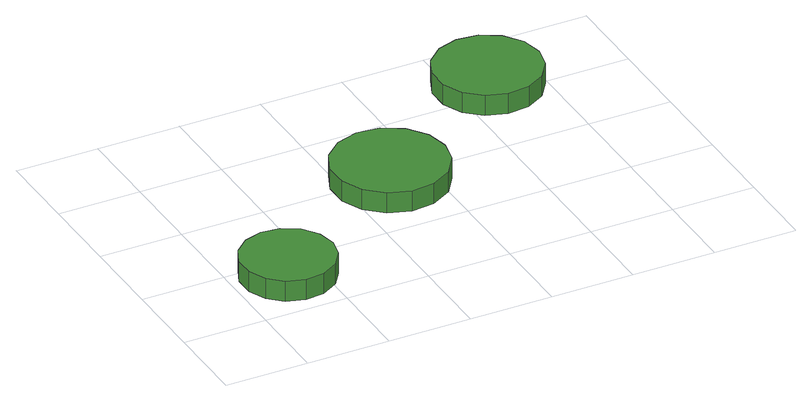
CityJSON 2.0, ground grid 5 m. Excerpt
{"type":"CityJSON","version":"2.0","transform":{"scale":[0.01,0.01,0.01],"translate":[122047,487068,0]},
"CityObjects":{
"tree1":{"type":"SolitaryVegetationObject","attributes":{"function":"something"},"geometry":[{"type":"MultiSurface","lod":"1","boundaries":[[[0,1,2,3,4,5,6,7,8,9,10,11,12,13,14]],[[15,16,17,18,19,20,21,22,23,24,25,26,27,28,29]],[[0,29,28,1]],[[1,28,27,2]],[[2,27,26,3]],[[3,26,25,4]],[[4,25,24,5]],[[5,24,23,6]],[[6,23,22,7]],[[7,22,21,8]],[[8,21,20,9]],[[9,20,19,10]],[[10,19,18,11]],[[11,18,17,12]],[[12,17,16,13]],[[13,16,15,14]],[[14,15,29,0]]]}]},
"tree2":{"type":"SolitaryVegetationObject","attributes":{"function":"something"},"geometry":[{"type":"MultiSurface","lod":"1","boundaries":[[[30,31,32,33,34,35,36,37,38,39,40,41,42,43,44]],[[45,46,47,48,49,50,51,52,53,54,55,56,57,58,59]],[[30,59,58,31]],[[31,58,57,32]],[[32,57,56,33]],[[33,56,55,34]],[[34,55,54,35]],[[35,54,53,36]],[[36,53,52,37]],[[37,52,51,38]],[[38,51,50,39]],[[39,50,49,40]],[[40,49,48,41]],[[41,48,47,42]],[[42,47,46,43]],[[43,46,45,44]],[[44,45,59,30]]]}]},
"tree3":{"type":"SolitaryVegetationObject","attributes":{"function":"something"},"geometry":[{"type":"MultiSurface","lod":"1","boundaries":[[[60,61,62,63,64,65,66,67,68,69,70,71,72,73,74]],[[75,76,77,78,79,80,81,82,83,84,85,86,87,88,89]],[[60,89,88,61]],[[61,88,87,62]],[[62,87,86,63]],[[63,86,85,64]],[[64,85,84,65]],[[65,84,83,66]],[[66,83,82,67]],[[67,82,81,68]],[[68,81,80,69]],[[69,80,79,70]],[[70,79,78,71]],[[71,78,77,72]],[[72,77,76,73]],[[73,76,75,74]],[[74,75,89,60]]]}]}
},
"vertices":[
[601,362,144],[577,475,144],[510,568,144],[410,625,144],[296,637,144],[186,602,144],[101,525,144],[54,420,144],[54,304,144],[101,199,144],[186,122,144],[296,87,144],[410,99,144],[510,156,144],[577,249,144],[577,249,15],[510,156,15],[410,99,15],[296,87,15],[186,122,15],[101,199,15],[54,304,15],[54,420,15],[101,525,15],[186,602,15],[296,637,15],[410,625,15],[510,568,15],[577,475,15],[601,362,15],
[1608,979,143],[1579,1117,143],[1496,1231,143],[1373,1302,143],[1233,1317,143],[1099,1273,143],[994,1179,143],[936,1049,143],[936,908,143],[994,779,143],[1099,685,143],[1233,641,143],[1373,656,143],[1496,726,143],[1579,841,143],[1579,841,14],[1496,726,14],[1373,656,14],[1233,641,14],[1099,685,14],[994,779,14],[936,908,14],[936,1049,14],[994,1179,14],[1099,1273,14],[1233,1317,14],[1373,1302,14],[1496,1231,14],[1579,1117,14],[1608,979,14],
[2508,1607,146],[2481,1735,146],[2403,1842,146],[2290,1907,146],[2159,1921,146],[2034,1880,146],[1937,1792,146],[1883,1673,146],[1883,1541,146],[1937,1421,146],[2034,1333,146],[2159,1293,146],[2290,1307,146],[2403,1372,146],[2481,1478,146],[2481,1478,17],[2403,1372,17],[2290,1307,17],[2159,1293,17],[2034,1333,17],[1937,1421,17],[1883,1541,17],[1883,1673,17],[1937,1792,17],[2034,1880,17],[2159,1921,17],[2290,1907,17],[2403,1842,17],[2481,1735,17],[2508,1607,17]
]}
